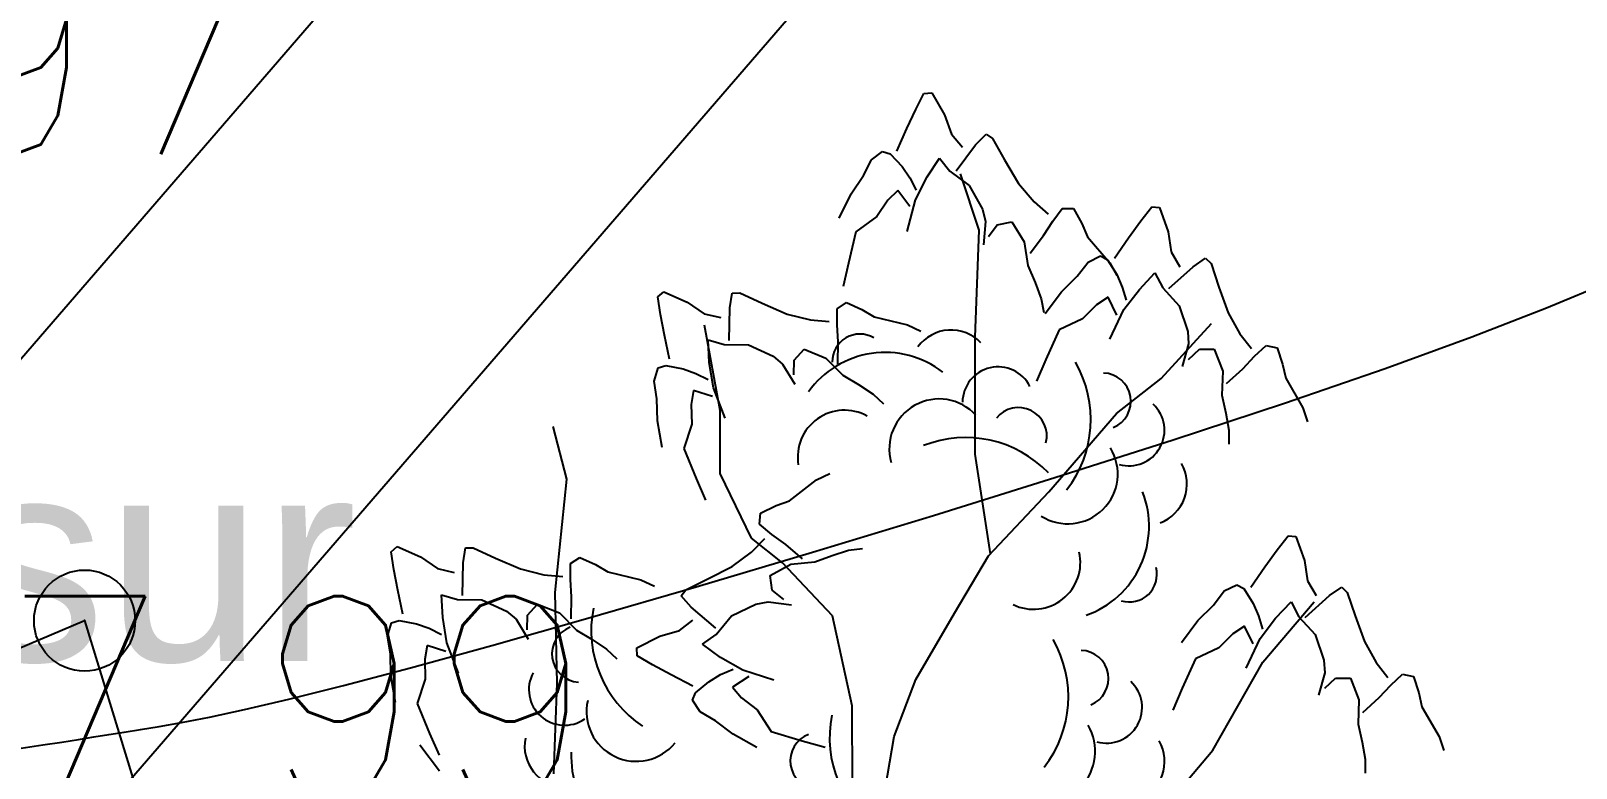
# Model space of a CAD drawing. Header units: millimetres. Extents: x 524954 to 526204, y 9523489 to 9524010.
# Drawn here: x 525997.22 to 526004.86, y 9523778.29 to 9523781.94 of the extents above; entities that cross this region are included whole.
import ezdxf

# ---------------------------------------------------------------- set-up
doc = ezdxf.new("R2010")
doc.units = ezdxf.units.MM
doc.header["$PDMODE"] = 32
doc.header["$PDSIZE"] = 0.5
doc.linetypes.add('ACAD_ISO12W100', pattern=[21, 12, -3, 0, -3, 0, -3])
doc.linetypes.add('CACHE2', pattern=[4.7625, 3.175, -1.5875])
for name, color, linetype in [('Arbre', 34, 'ACAD_ISO12W100'), ('Bati', 6, 'Continuous'), ('CN_02_00', 4, 'Continuous'), ('PLUME_5', 6, 'Continuous'), ('PLUME_6', 2, 'Continuous'), ('TopoAlt', 3, 'Continuous'), ('TOPOJIS', 7, 'Continuous'), ('Toponomie', 7, 'CACHE2')]:
    doc.layers.add(name, color=color, linetype=linetype)
doc.styles.add('Simplex 1.0', font='Simplex.shx', dxfattribs={"width": 0.99, "height": 1})
doc.styles.get("Standard").update_dxf_attribs({"font": 'arial.ttf'})

# ---------------------------------------------------------------- blocks, each defined once
blk = doc.blocks.new('TCPOINT M')
at = {"color": 0}
blk.add_point((0, 0), dxfattribs=at)
at = {"layer": 'TopoAlt', "style": 'Simplex 1.0', "width": 0.99}
blk.add_attdef('ALT', (0.15, 0.15), '', height=1, dxfattribs=at)
blk = doc.blocks.new('v088')
at = {"color": 3, "linetype": 'Continuous'}
for p, q in [((-0.0239, 12.3184), (0.0161, 12.3965)), ((0.0161, 12.3965), (0.0546, 12.3999)), ((0.0546, 12.3999), (0.1184, 12.2906)), ((-0.0686, 12.2238), (-0.0239, 12.3184)), ((-0.1179, 12.1126), (-0.0686, 12.2238)), ((0.1184, 12.2906), (0.1522, 12.1952)), ((0.1522, 12.1952), (0.2074, 12.1313)), ((0.1746, 12.0155), (0.2717, 12.1435)), ((0.2717, 12.1435), (0.3242, 12.1966)), ((0.3242, 12.1966), (0.3557, 12.1751)), ((0.3557, 12.1751), (0.415, 12.0689)), ((-0.2828, 11.9912), (-0.2428, 12.0693)), ((-0.2428, 12.0693), (-0.1881, 12.111)), ((-0.1881, 12.111), (-0.1505, 12.0986)), ((-0.1505, 12.0986), (-0.0915, 12.0354)), ((0.0317, 11.9844), (0.0922, 12.0781)), ((0.0922, 12.0781), (0.1437, 12.0135)), ((0.415, 12.0689), (0.4841, 11.9528)), ((-0.344, 11.9013), (-0.2828, 11.9912)), ((-0.0915, 12.0354), (-0.0536, 11.98)), ((0.1437, 12.0135), (0.2395, 11.9416)), ((-0.1123, 11.9179), (-0.1618, 11.8694)), ((-0.0542, 11.8389), (-0.1123, 11.9179)), ((-0.0536, 11.98), (-0.0225, 11.9193)), ((-0.0252, 11.8718), (0.0317, 11.9844)), ((0.2395, 11.9416), (0.3048, 11.8248)), ((0.4841, 11.9528), (0.5601, 11.8616)), ((-0.4033, 11.7804), (-0.344, 11.9013)), ((-0.1618, 11.8694), (-0.2169, 11.7884)), ((-0.066, 11.7153), (-0.0252, 11.8718)), ((0.5601, 11.8616), (0.6304, 11.8005)), ((1.0886, 11.7676), (1.1424, 11.8368)), ((1.1424, 11.8368), (1.1809, 11.833)), ((-0.2169, 11.7884), (-0.3202, 11.714)), ((0.3048, 11.8248), (0.32, 11.7651)), ((0.32, 11.7651), (0.3106, 11.6498)), ((0.378, 11.7487), (0.4498, 11.7623)), ((0.4498, 11.7623), (0.5114, 11.6644)), ((0.6075, 11.6944), (0.6527, 11.7656)), ((0.6527, 11.7656), (0.6994, 11.8293)), ((0.6994, 11.8293), (0.7544, 11.828)), ((0.7544, 11.828), (0.796, 11.7537)), ((1.027, 11.683), (1.0886, 11.7676)), ((1.1809, 11.833), (1.2232, 11.7138)), ((-0.3202, 11.714), (-0.3572, 11.5582)), ((0.3344, 11.6895), (0.378, 11.7487)), ((0.5418, 11.6075), (0.6075, 11.6944)), ((0.796, 11.7537), (0.824, 11.6885)), ((0.824, 11.6885), (0.9344, 11.5607)), ((0.9578, 11.583), (1.027, 11.683)), ((1.2232, 11.7138), (1.2386, 11.6137)), ((0.5114, 11.6644), (0.5299, 11.5465)), ((1.2386, 11.6137), (1.2809, 11.5407)), ((-0.3572, 11.5582), (-0.3824, 11.4437)), ((0.5299, 11.5465), (0.5653, 11.4632)), ((0.7732, 11.4945), (0.827, 11.5637)), ((0.827, 11.5637), (0.8886, 11.5945)), ((0.8886, 11.5945), (0.9232, 11.5753)), ((0.9232, 11.5753), (0.9693, 11.5022)), ((0.9344, 11.5607), (0.97, 11.497)), ((1.2271, 11.433), (1.3463, 11.5407)), ((1.3463, 11.5407), (1.4079, 11.583)), ((1.4079, 11.583), (1.4348, 11.556)), ((1.4348, 11.556), (1.4733, 11.4406)), ((0.5653, 11.4632), (0.5962, 11.3829)), ((0.6962, 11.4176), (0.7732, 11.4945)), ((0.9693, 11.5022), (0.9963, 11.4406)), ((1.0809, 11.4291), (1.1578, 11.5099)), ((1.1578, 11.5099), (1.1963, 11.4368)), ((-1.2987, 11.3921), (-1.2695, 11.4174)), ((-1.2853, 11.3054), (-1.2987, 11.3921)), ((-1.2695, 11.4174), (-1.1537, 11.3664)), ((-0.9434, 11.3371), (-0.9319, 11.4109)), ((-0.9319, 11.4109), (-0.8938, 11.412)), ((-0.8938, 11.412), (-0.7835, 11.3608)), ((0.5962, 11.3829), (0.6091, 11.3149)), ((0.6155, 11.3099), (0.6962, 11.4176)), ((0.927, 11.3906), (0.8693, 11.3522)), ((0.9693, 11.3022), (0.927, 11.3906)), ((0.9963, 11.4406), (1.0155, 11.3753)), ((1.004, 11.3291), (1.0809, 11.4291)), ((1.1963, 11.4368), (1.2771, 11.3483)), ((1.4733, 11.4406), (1.5194, 11.3137)), ((-1.266, 11.2026), (-1.2853, 11.3054)), ((-1.1537, 11.3664), (-1.0704, 11.3089)), ((-1.0704, 11.3089), (-0.9882, 11.2895)), ((-0.9469, 11.1764), (-0.9434, 11.3371)), ((-0.7835, 11.3608), (-0.6595, 11.3072)), ((-0.6595, 11.3072), (-0.5444, 11.2779)), ((-0.4131, 11.2545), (-0.4126, 11.3334)), ((-0.4126, 11.3334), (-0.3673, 11.3647)), ((-0.3673, 11.3647), (-0.2901, 11.3288)), ((-0.2901, 11.3288), (-0.2291, 11.2925)), ((0.8693, 11.3522), (0.8001, 11.2829)), ((0.9347, 11.1829), (1.004, 11.3291)), ((1.2771, 11.3483), (1.3194, 11.2214)), ((1.5194, 11.3137), (1.5771, 11.2099)), ((-0.5444, 11.2779), (-0.4516, 11.2697)), ((-0.4079, 11.1703), (-0.4131, 11.2545)), ((-0.2291, 11.2925), (-0.0648, 11.2537)), ((-0.0648, 11.2537), (0.0014, 11.223)), ((0.6847, 11.2291), (0.6193, 11.0829)), ((0.8001, 11.2829), (0.6847, 11.2291)), ((-1.2408, 11.0836), (-1.266, 11.2026)), ((-1.0503, 11.1789), (-0.9708, 11.1567)), ((-1.0444, 11.0675), (-1.0503, 11.1789)), ((-0.9708, 11.1567), (-0.851, 11.1547)), ((-0.851, 11.1547), (-0.7296, 11.0984)), ((-0.4102, 11.0614), (-0.4079, 11.1703)), ((1.3232, 11.1598), (1.2925, 11.0483)), ((1.3194, 11.2214), (1.3232, 11.1598)), ((1.5771, 11.2099), (1.6348, 11.1368)), ((1.6502, 11.0983), (1.7079, 11.1522)), ((1.7079, 11.1522), (1.7617, 11.1406)), ((-0.7296, 11.0984), (-0.6822, 11.0589)), ((-0.6263, 11.0061), (-0.6257, 11.0796)), ((-0.6257, 11.0796), (-0.5755, 11.1328)), ((-0.5755, 11.1328), (-0.4682, 11.0896)), ((-0.4682, 11.0896), (-0.3841, 11.005)), ((0.6193, 11.0829), (0.5731, 10.9752)), ((1.3232, 11.0829), (1.3771, 11.1329)), ((1.3771, 11.1329), (1.4502, 11.1329)), ((1.4502, 11.1329), (1.4925, 11.0252)), ((1.5925, 11.0368), (1.6502, 11.0983)), ((1.7617, 11.1406), (1.7887, 11.0598)), ((-1.3166, 10.9752), (-1.2967, 11.0411)), ((-1.2967, 11.0411), (-1.2589, 11.0531)), ((-1.2589, 11.0531), (-1.1741, 11.0365)), ((-1.1741, 11.0365), (-1.1109, 11.0139)), ((-1.1109, 11.0139), (-1.0501, 10.983)), ((-1.0245, 10.9429), (-1.0444, 11.0675)), ((-0.6822, 11.0589), (-0.6222, 10.96)), ((-0.3841, 11.005), (-0.3065, 10.9583)), ((1.4925, 11.0252), (1.4886, 10.906)), ((1.5117, 10.9637), (1.5925, 11.0368)), ((1.7887, 11.0598), (1.8041, 10.9906)), ((-1.3032, 10.8885), (-1.3166, 10.9752)), ((-1.122, 10.9292), (-1.1336, 10.8608)), ((-1.0286, 10.8992), (-1.122, 10.9292)), ((-0.9657, 10.7922), (-1.0245, 10.9429)), ((-0.3065, 10.9583), (-0.2344, 10.9114)), ((1.8041, 10.9906), (1.8887, 10.8444)), ((-1.3, 10.7798), (-1.3032, 10.8885)), ((-1.1336, 10.8608), (-1.1308, 10.7629)), ((-0.2344, 10.9114), (-0.1841, 10.8638)), ((1.4886, 10.906), (1.5079, 10.8175)), ((1.8887, 10.8444), (1.9118, 10.7752)), ((-1.2771, 10.6471), (-1.3, 10.7798)), ((1.5079, 10.8175), (1.5233, 10.7329)), ((-1.1308, 10.7629), (-1.1708, 10.642)), ((1.5233, 10.7329), (1.5233, 10.6636)), ((-1.1708, 10.642), (-1.1094, 10.4942)), ((-1.1094, 10.4942), (-1.0628, 10.3867)), ((-0.648, 10.3846), (-0.514, 10.4875)), ((-0.514, 10.4875), (-0.4484, 10.5194)), ((-0.7957, 10.2682), (-0.7912, 10.3231)), ((-0.7912, 10.3231), (-0.7146, 10.3603)), ((-0.7146, 10.3603), (-0.648, 10.3846)), ((-0.7348, 10.218), (-0.7957, 10.2682)), ((-2.6162, 10.1323), (-2.587, 10.1577)), ((-2.587, 10.1577), (-2.4712, 10.1066)), ((-0.8359, 10.1311), (-0.7709, 10.1978)), ((-0.6662, 10.1688), (-0.7348, 10.218)), ((-0.5833, 10.0982), (-0.6662, 10.1688)), ((1.7617, 10.1424), (1.8156, 10.2117)), ((1.8156, 10.2117), (1.8541, 10.2078)), ((1.8541, 10.2078), (1.8964, 10.0886)), ((-2.6028, 10.0456), (-2.6162, 10.1323)), ((-2.4712, 10.1066), (-2.3879, 10.0492)), ((-2.2608, 10.0773), (-2.2494, 10.1511)), ((-2.2494, 10.1511), (-2.2113, 10.1522)), ((-2.2113, 10.1522), (-2.101, 10.101)), ((-2.101, 10.101), (-1.977, 10.0475)), ((-1.7301, 10.0737), (-1.6848, 10.1049)), ((-1.6848, 10.1049), (-1.6075, 10.069)), ((-0.9313, 10.0604), (-0.8359, 10.1311)), ((-0.6418, 10.0712), (-0.5231, 10.0829)), ((-0.5231, 10.0829), (-0.4378, 10.1134)), ((-0.4378, 10.1134), (-0.3559, 10.1397)), ((-0.3559, 10.1397), (-0.2873, 10.1487)), ((1.7002, 10.0578), (1.7617, 10.1424)), ((1.8964, 10.0886), (1.9118, 9.9886)), ((-2.5835, 9.9428), (-2.6028, 10.0456)), ((-2.3879, 10.0492), (-2.3057, 10.0298)), ((-2.2643, 9.9167), (-2.2608, 10.0773)), ((-1.977, 10.0475), (-1.8618, 10.0181)), ((-1.8618, 10.0181), (-1.7691, 10.0099)), ((-1.7305, 9.9947), (-1.7301, 10.0737)), ((-1.6075, 10.069), (-1.5466, 10.0327)), ((-1.5466, 10.0327), (-1.3822, 9.9939)), ((-1.0512, 9.9981), (-0.9313, 10.0604)), ((-0.7431, 10.0152), (-0.6418, 10.0712)), ((-0.7336, 9.9427), (-0.7431, 10.0152)), ((1.631, 9.9578), (1.7002, 10.0578)), ((-2.5582, 9.8238), (-2.5835, 9.9428)), ((-1.7254, 9.9105), (-1.7305, 9.9947)), ((-1.3822, 9.9939), (-1.316, 9.9632)), ((-1.1838, 9.9148), (-1.1606, 9.945)), ((-1.1606, 9.945), (-1.0512, 9.9981)), ((-0.677, 9.8958), (-0.7336, 9.9427)), ((1.4463, 9.8693), (1.5002, 9.9386)), ((1.5002, 9.9386), (1.5617, 9.9693)), ((1.5617, 9.9693), (1.5963, 9.9501)), ((1.5963, 9.9501), (1.6425, 9.877)), ((1.9118, 9.9886), (1.9541, 9.9155)), ((2.0195, 9.9155), (2.081, 9.9578)), ((2.081, 9.9578), (2.1079, 9.9309)), ((2.1079, 9.9309), (2.1464, 9.8155)), ((-2.3678, 9.9191), (-2.2883, 9.8969)), ((-2.3619, 9.8077), (-2.3678, 9.9191)), ((-2.2883, 9.8969), (-2.1685, 9.895)), ((-2.1685, 9.895), (-2.0471, 9.8386)), ((-1.9432, 9.8199), (-1.893, 9.873)), ((-1.893, 9.873), (-1.7856, 9.8299)), ((-1.7277, 9.8016), (-1.7254, 9.9105)), ((-1.1339, 9.8592), (-1.1838, 9.9148)), ((-1.0116, 9.755), (-1.1339, 9.8592)), ((-0.9342, 9.8156), (-0.8138, 9.874)), ((-0.8138, 9.874), (-0.7533, 9.8858)), ((-0.7533, 9.8858), (-0.6387, 9.8698)), ((1.3694, 9.7924), (1.4463, 9.8693)), ((1.6425, 9.877), (1.6694, 9.8155)), ((1.7541, 9.8039), (1.831, 9.8847)), ((1.831, 9.8847), (1.8695, 9.8116)), ((1.9002, 9.8078), (2.0195, 9.9155)), ((-2.634, 9.7155), (-2.6142, 9.7814)), ((-2.6142, 9.7814), (-2.5764, 9.7933)), ((-2.5764, 9.7933), (-2.4916, 9.7768)), ((-2.4916, 9.7768), (-2.4283, 9.7541)), ((-2.3419, 9.6831), (-2.3619, 9.8077)), ((-2.0471, 9.8386), (-1.9997, 9.7992)), ((-1.9997, 9.7992), (-1.9397, 9.7002)), ((-1.9438, 9.7464), (-1.9432, 9.8199)), ((-1.7856, 9.8299), (-1.7015, 9.7452)), ((-1.1923, 9.7429), (-1.1254, 9.7944)), ((-1.0114, 9.724), (-0.9342, 9.8156)), ((1.2886, 9.6847), (1.3694, 9.7924)), ((1.6694, 9.8155), (1.6887, 9.7501)), ((1.6771, 9.7039), (1.7541, 9.8039)), ((1.8695, 9.8116), (1.9502, 9.7232)), ((2.1464, 9.8155), (2.1926, 9.6885)), ((-2.6206, 9.6288), (-2.634, 9.7155)), ((-2.4283, 9.7541), (-2.3676, 9.7232)), ((-1.7015, 9.7452), (-1.624, 9.6985)), ((-1.624, 9.6985), (-1.5519, 9.6516)), ((-1.4022, 9.6572), (-1.2895, 9.7147)), ((-1.2895, 9.7147), (-1.1923, 9.7429)), ((-1.0789, 9.6763), (-1.0114, 9.724)), ((1.5425, 9.727), (1.4733, 9.6578)), ((1.6002, 9.7655), (1.5425, 9.727)), ((1.6425, 9.677), (1.6002, 9.7655)), ((1.6079, 9.5578), (1.6771, 9.7039)), ((1.9502, 9.7232), (1.9925, 9.5962)), ((-2.6175, 9.52), (-2.6206, 9.6288)), ((-2.4395, 9.6694), (-2.4511, 9.6011)), ((-2.3461, 9.6395), (-2.4395, 9.6694)), ((-2.2831, 9.5325), (-2.3419, 9.6831)), ((-1.5519, 9.6516), (-1.5015, 9.6041)), ((-1.401, 9.6186), (-1.4022, 9.6572)), ((-0.9888, 9.6106), (-1.0789, 9.6763)), ((1.4733, 9.6578), (1.3579, 9.6039)), ((2.1926, 9.6885), (2.2503, 9.5847)), ((-2.4511, 9.6011), (-2.4483, 9.5032)), ((-1.3254, 9.5742), (-1.401, 9.6186)), ((-1.2335, 9.5242), (-1.3254, 9.5742)), ((-0.9892, 9.5252), (-0.9269, 9.5527)), ((-0.8796, 9.5473), (-0.9888, 9.6106)), ((-0.7257, 9.4976), (-0.8796, 9.5473)), ((1.3579, 9.6039), (1.2925, 9.4577)), ((1.9925, 9.5962), (1.9964, 9.5347)), ((2.2503, 9.5847), (2.308, 9.5116)), ((-2.5946, 9.3874), (-2.6175, 9.52)), ((-2.4483, 9.5032), (-2.4883, 9.3823)), ((-1.1253, 9.4685), (-1.2335, 9.5242)), ((-1.1132, 9.4352), (-1.0467, 9.4905)), ((-1.0467, 9.4905), (-0.9892, 9.5252)), ((-0.8484, 9.5165), (-0.9306, 9.463)), ((1.9964, 9.5347), (1.9656, 9.4231)), ((1.9964, 9.4577), (2.0502, 9.5077)), ((2.0502, 9.5077), (2.1233, 9.5077)), ((2.1233, 9.5077), (2.1656, 9.4)), ((2.2657, 9.4116), (2.3233, 9.4731)), ((2.3233, 9.4731), (2.381, 9.527)), ((2.381, 9.527), (2.4349, 9.5154)), ((2.4349, 9.5154), (2.4618, 9.4347)), ((-1.1278, 9.3984), (-1.1132, 9.4352)), ((-1.0892, 9.3413), (-1.1278, 9.3984)), ((-0.9306, 9.463), (-0.885, 9.4108)), ((-0.885, 9.4108), (-0.8073, 9.3511)), ((1.2925, 9.4577), (1.2463, 9.35)), ((2.1656, 9.4), (2.1618, 9.2808)), ((2.1849, 9.3385), (2.2657, 9.4116)), ((2.4618, 9.4347), (2.4772, 9.3654)), ((-2.4883, 9.3823), (-2.4269, 9.2344)), ((-1.0136, 9.2969), (-1.0892, 9.3413)), ((-0.8073, 9.3511), (-0.7389, 9.2437)), ((2.4772, 9.3654), (2.5618, 9.2193)), ((-0.9273, 9.2307), (-1.0136, 9.2969)), ((-0.7389, 9.2437), (-0.5855, 9.1979)), ((2.1618, 9.2808), (2.181, 9.1923)), ((-2.4269, 9.2344), (-2.3802, 9.1269)), ((-0.81, 9.1646), (-0.9273, 9.2307)), ((-0.5855, 9.1979), (-0.4727, 9.1661)), ((2.181, 9.1923), (2.1964, 9.1077)), ((2.5618, 9.2193), (2.5849, 9.15)), ((2.1964, 9.1077), (2.1964, 9.0385))]:
    blk.add_line(p, q, dxfattribs=at)
at = {"linetype": 'Continuous'}
for p, q in [((0.2897, 11.7219), (0.1969, 11.9998)), ((0.2697, 11.1929), (0.2897, 11.7219)), ((-0.9914, 10.8307), (-1.0686, 11.252)), ((1.1882, 10.9882), (1.4374, 11.2608)), ((0.2693, 10.6145), (0.2697, 11.1929)), ((0.9679, 10.8157), (1.1882, 10.9882)), ((-0.9911, 10.5198), (-0.9914, 10.8307)), ((0.6339, 10.4293), (0.9679, 10.8157)), ((-1.7492, 10.4915), (-1.8168, 10.7513)), ((0.3448, 10.1217), (0.2693, 10.6145)), ((-1.8059, 9.9306), (-1.7492, 10.4915)), ((-0.8352, 10.1996), (-0.9911, 10.5198)), ((0.3358, 10.1122), (0.6339, 10.4293)), ((-0.6834, 10.0784), (-0.8352, 10.1996)), ((0.1676, 9.8288), (0.3358, 10.1122)), ((-0.4354, 9.8162), (-0.6834, 10.0784)), ((-1.7966, 9.483), (-1.8059, 9.9306)), ((1.6901, 9.587), (1.945, 9.8846)), ((-0.339, 9.3704), (-0.4354, 9.8162)), ((-0.0246, 9.5014), (0.1676, 9.8288)), ((1.4442, 9.1527), (1.6901, 9.587)), ((-1.8121, 9.0349), (-1.7966, 9.483)), ((-0.1306, 9.2193), (-0.0246, 9.5014)), ((-0.337, 8.9787), (-0.339, 9.3704)), ((-2.3783, 9.048), (-2.4742, 9.1766)), ((-0.1861, 8.901), (-0.1306, 9.2193)), ((1.08, 8.7222), (1.4442, 9.1527))]:
    blk.add_line(p, q, dxfattribs=at)
at = {"color": 3, "linetype": 'Continuous'}
for centre, major_axis, start_param, end_param in [((0.1501, 11.0237), (0.1445, 0.1445), 6.263619, 7.998733), ((-0.3005, 11.0717), (0.0964, 0.0964), 0.254619, 2.377018), ((-0.1756, 10.6509), (0.3298, 0.3298), 0.12682, 1.733702), ((0.3829, 10.8698), (-0.1246, 0.1246), 4.396235, 7.060094), ((0.2754, 10.7857), (0.3995, 0.3995), 4.836335, 6.022049), ((0.8987, 10.8757), (0.099, 0.099), 4.31771, 7.031286), ((-0.3757, 10.5998), (0.1641, 0.1641), 0.282297, 2.520721), ((0.0911, 10.6412), (0.1741, 0.1741), 6.236163, 8.918901), ((0.4834, 10.7051), (-0.099, 0.099), 3.680741, 6.394318), ((1.0287, 10.7332), (-0.1246, 0.1246), 2.081137, 4.744996), ((0.2226, 10.1318), (-0.3995, 0.3995), 4.689978, 5.875693), ((0.7276, 10.5169), (-0.1741, 0.1741), 1.793126, 4.475865), ((1.1114, 10.4666), (-0.1445, 0.1445), 2.713295, 4.448408), ((0.6623, 10.2582), (-0.3298, 0.3298), 2.69514, 4.302022), ((0.5573, 10.0804), (0.1641, 0.1641), 3.478918, 5.717341), ((1.0314, 10.0206), (0.0964, 0.0964), 3.62262, 5.745019), ((-1.0632, 9.7428), (0.3995, 0.3995), 2.158504, 3.344219), ((-1.6825, 9.6282), (-0.099, 0.099), -0.421529, 2.292047), ((0.1648, 9.4153), (0.3995, 0.3995), 4.836335, 6.022049), ((0.7881, 9.5054), (-0.099, 0.099), 2.746913, 5.46049), ((-1.7599, 9.4514), (-0.1246, 0.1246), 0.293965, 2.957824), ((0.9181, 9.3628), (0.1246, 0.1246), 3.651933, 6.315792), ((-1.4053, 9.3432), (0.1741, 0.1741), 2.133893, 4.816631), ((0.1148, 9.2139), (-0.3995, 0.3995), 0.587708, 1.773422), ((0.617, 9.1466), (-0.1741, 0.1741), 1.793126, 4.475865), ((-1.7527, 9.1724), (-0.1445, 0.1445), 0.590553, 2.325666), ((-0.5045, 9.0993), (0.099, 0.099), 1.149268, 3.862844), ((1.0008, 9.0963), (-0.1445, 0.1445), 2.713295, 4.448408), ((-1.2605, 9.1191), (0.3298, 0.3298), 2.307735, 3.914618)]:
    blk.add_ellipse(centre, major_axis=major_axis, ratio=1, start_param=start_param, end_param=end_param, dxfattribs=at)

msp = doc.modelspace()

# ---------------------------------------------------------------- linework, layer by layer
at = {"layer": 'Bati', "flags": 128}
msp.add_lwpolyline([(525998.2741, 9523776.4602), (525996.4816, 9523775.8423), (525995.3984, 9523778.1374), (525997.489, 9523779.0228), (525997.489, 9523779.0228)], close=True, dxfattribs=at)
at = {"layer": 'CN_02_00', "elevation": 298, "flags": 128}
msp.add_lwpolyline([(525997.1755, 9523778.3924), (525997.2831, 9523778.4084), (525997.3761, 9523778.4227), (525997.4585, 9523778.4357), (525997.5345, 9523778.4479), (525997.6082, 9523778.4599), (525997.6838, 9523778.4722), (525997.7652, 9523778.4854), (525997.8574, 9523778.5003), (525997.9682, 9523778.5197), (525998.1061, 9523778.5465), (525998.2797, 9523778.5839), (525998.4974, 9523778.6349), (525998.7678, 9523778.7026), (525999.0995, 9523778.7901), (525999.501, 9523778.9003), (525999.9762, 9523779.0351), (526000.5108, 9523779.1906), (526001.0862, 9523779.3616), (526001.6835, 9523779.5429), (526002.2838, 9523779.7295), (526002.8684, 9523779.9161), (526003.4185, 9523780.0976), (526003.9152, 9523780.2688), (526004.3447, 9523780.4257), (526004.7128, 9523780.569), (526005.0304, 9523780.7004)], dxfattribs=at)
at = {"layer": 'PLUME_5'}
msp.add_lwpolyline([(526016.266, 9523800.7909), (526010.2929, 9523793.3362), (526003.821, 9523785.8452), (526003.8574, 9523785.3466), (525997.3856, 9523777.8555), (525990.8774, 9523770.8632), (525984.3691, 9523763.8708), (525983.8704, 9523763.8344), (525977.3622, 9523756.8421), (525970.3553, 9523749.8133), (525963.312, 9523743.2833), (525962.8133, 9523743.2469), (525955.77, 9523736.7168), (525948.228, 9523730.1503)], dxfattribs=at)
at = {"layer": 'PLUME_6'}
msp.add_lwpolyline([(526015.1959, 9523801.7154), (526008.724, 9523794.2244), (526002.7509, 9523786.7698), (526002.7509, 9523786.7698), (525996.279, 9523779.2788), (525989.8072, 9523771.7877), (525983.299, 9523764.7954), (525982.8003, 9523764.759), (525976.2921, 9523757.7666), (525969.2852, 9523750.7379), (525962.2419, 9523744.2078), (525961.7432, 9523744.1714), (525954.6999, 9523737.6414), (525947.1215, 9523731.5736)], dxfattribs=at)

# ---------------------------------------------------------------- block references
at = {"layer": 'Arbre'}
msp.add_blockref('v088', (526001.6205, 9523769.2307), dxfattribs=at)
at = {"layer": 'TOPOJIS'}
ref = msp.add_blockref('TCPOINT M', (525993.7005, 9523781.278, 298.97), dxfattribs=at)
ref.add_attrib('ALT', '298.97', (525993.7505, 9523781.328, 298.97), dxfattribs={"layer": 'TopoAlt', "height": 1, "style": 'Simplex 1.0', "width": 0.99})
msp.add_blockref('TCPOINT M', (525997.489, 9523779.0228, 298.14), dxfattribs=at)
ref = msp.add_blockref('TCPOINT M', (525995.3197, 9523778.0941, 297.99), dxfattribs=at)
ref.add_attrib('ALT', '297.99', (525995.3697, 9523778.1441, 297.99), dxfattribs={"layer": 'TopoAlt', "height": 1, "style": 'Simplex 1.0', "width": 0.99})

# ---------------------------------------------------------------- texts
at = {"layer": 'Toponomie', "insert": (525974.1934, 9523779.8227), "char_height": 1, "width": 42.682977, "attachment_point": 1}
msp.add_mtext('\\pxqc;Latrine sur\\PFosse Septique', dxfattribs=at)

doc.saveas('drawing.dxf')
